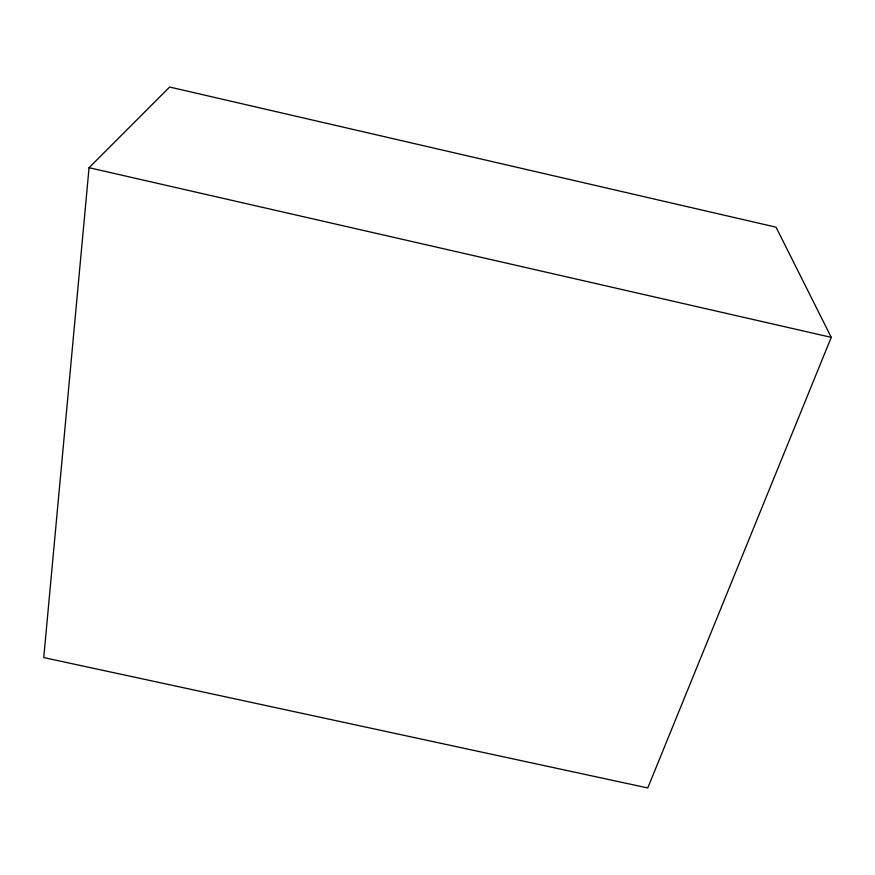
<?xml version="1.0" encoding="UTF-8"?>
<svg xmlns="http://www.w3.org/2000/svg" width="875" height="875" viewBox="0 0 875 875"><rect width="100%" height="100%" fill="white"/><g stroke="black" fill="none" stroke-linecap="round" stroke-linejoin="round"><path stroke-width="1.31" d="M89.053 167.705L43.75 657.584L647.763 787.959L831.25 337.356L776.038 227.183L169.652 87.041L89.053 167.705L831.25 337.356"/></g></svg>
